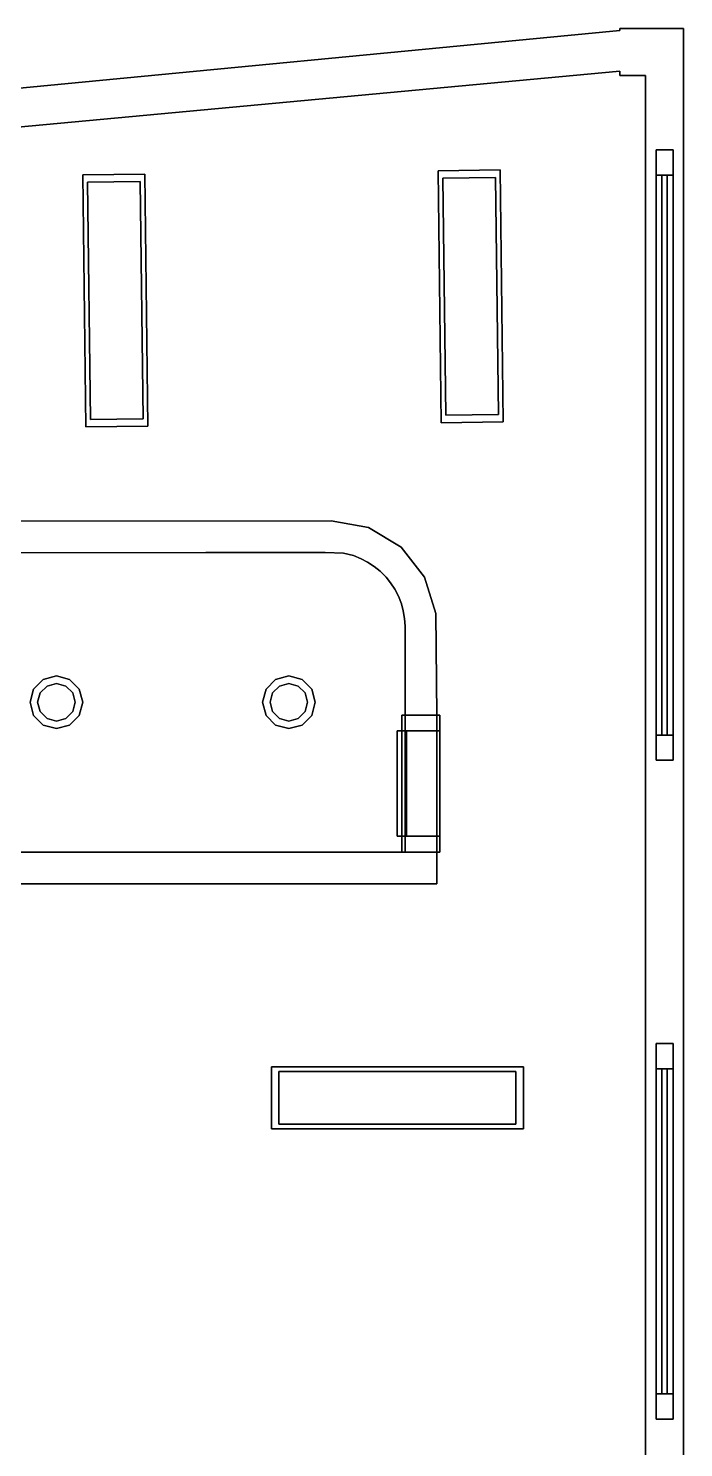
# Model space of a CAD drawing. Header units: metres. Extents: x -0.1 to 64.1, y -0.2 to 39.7.
# Drawn here: x 4.39 to 7.5, y 6.14 to 12.86 of the extents above; entities that cross this region are included whole.
import ezdxf

# ---------------------------------------------------------------- set-up
doc = ezdxf.new("R2010")
doc.units = ezdxf.units.M
doc.header["$LTSCALE"] = 0.2
for name, color, linetype, true_color in [('DLX_APERT', 7, 'Continuous', 0x969696), ('DLX_CONT', 7, 'Continuous', 0x969696), ('DLX_LUM', 7, 'Continuous', 0xffd400), ('DLX_ROOF', 7, 'Continuous', 0x7f7f7f)]:
    doc.layers.add(name, color=color, linetype=linetype, true_color=true_color)

msp = doc.modelspace()

# ---------------------------------------------------------------- linework, layer by layer
at = {"layer": 'DLX_APERT'}
for points in [[(7.4469, 12.2887, 0), (7.3669, 12.2887, 0)], [(7.3669, 12.2887, 0), (7.3669, 9.3941, 0)], [(7.4469, 12.2887, 0), (7.3669, 12.2887, 0)], [(7.3669, 12.2887, 0), (7.3669, 12.2887, 0)], [(7.3669, 12.2887, 0), (7.4469, 12.2887, 0)], [(7.3669, 9.3941, 0), (7.3669, 12.2887, 0)], [(7.3669, 12.2887, 0), (7.4469, 12.2887, 0)], [(7.3669, 9.3941, 0), (7.3669, 12.2887, 0)], [(7.3669, 12.2887, 0), (7.3669, 12.2887, 0)], [(7.3669, 12.2887, 0), (7.3669, 9.3941, 0)], [(7.4469, 9.3941, 0), (7.4469, 12.2887, 0)], [(7.4469, 12.2887, 0), (7.4469, 12.2887, 0)], [(7.4469, 12.2887, 0), (7.4469, 9.3941, 0)], [(7.4469, 9.3941, 0), (7.4469, 12.2887, 0)], [(7.4469, 12.2887, 0), (7.4469, 12.2887, 0)], [(7.4469, 12.2887, 0), (7.4469, 9.3941, 0)], [(7.3669, 9.5141, 0), (7.3669, 12.1687, 0)], [(7.3669, 12.1687, 0), (7.3669, 12.1687, 0)], [(7.3669, 12.1687, 0), (7.3669, 9.5141, 0)], [(7.3669, 9.5141, 0), (7.3669, 12.1687, 0)], [(7.3669, 12.1687, 0), (7.3944, 12.1687, 0)], [(7.3944, 12.1687, 0), (7.3669, 12.1687, 0)], [(7.3669, 12.1687, 0), (7.3669, 12.1687, 0)], [(7.3669, 12.1687, 0), (7.3944, 12.1687, 0)], [(7.3944, 12.1687, 0), (7.3669, 12.1687, 0)], [(7.3669, 12.1687, 0), (7.3669, 9.5141, 0)], [(7.3944, 12.1687, 0), (7.3944, 9.5141, 0)], [(7.3944, 9.5141, 0), (7.3944, 12.1687, 0)], [(7.3944, 12.1687, 0), (7.4194, 12.1687, 0)], [(7.3944, 12.1687, 0), (7.3944, 12.1687, 0)], [(7.3944, 12.1687, 0), (7.3944, 12.1687, 0)], [(7.3944, 12.1687, 0), (7.4194, 12.1687, 0)], [(7.4194, 12.1687, 0), (7.3944, 12.1687, 0)], [(7.3944, 9.5141, 0), (7.3944, 12.1687, 0)], [(7.3944, 12.1687, 0), (7.3944, 9.5141, 0)], [(7.4194, 12.1687, 0), (7.3944, 12.1687, 0)], [(7.4194, 12.1687, 0), (7.3944, 12.1687, 0)], [(7.3944, 12.1687, 0), (7.3944, 9.5141, 0)], [(7.3944, 9.5141, 0), (7.3944, 12.1687, 0)], [(7.3944, 12.1687, 0), (7.3944, 12.1687, 0)], [(7.3944, 12.1687, 0), (7.3944, 9.5141, 0)], [(7.3944, 9.5141, 0), (7.3944, 12.1687, 0)], [(7.3944, 12.1687, 0), (7.4194, 12.1687, 0)], [(7.4194, 12.1687, 0), (7.3944, 12.1687, 0)], [(7.3944, 12.1687, 0), (7.3944, 12.1687, 0)], [(7.3944, 12.1687, 0), (7.4194, 12.1687, 0)], [(7.4194, 9.5141, 0), (7.4194, 12.1687, 0)], [(7.4194, 12.1687, 0), (7.4469, 12.1687, 0)], [(7.4194, 12.1687, 0), (7.4194, 12.1687, 0)], [(7.4194, 12.1687, 0), (7.4469, 12.1687, 0)], [(7.4469, 12.1687, 0), (7.4194, 12.1687, 0)], [(7.4194, 12.1687, 0), (7.4194, 9.5141, 0)], [(7.4469, 12.1687, 0), (7.4194, 12.1687, 0)], [(7.4194, 12.1687, 0), (7.4194, 9.5141, 0)], [(7.4194, 12.1687, 0), (7.4194, 12.1687, 0)], [(7.4194, 9.5141, 0), (7.4194, 12.1687, 0)], [(7.4194, 9.5141, 0), (7.4194, 12.1687, 0)], [(7.4194, 12.1687, 0), (7.4194, 12.1687, 0)], [(7.4194, 12.1687, 0), (7.4194, 9.5141, 0)], [(7.4194, 9.5141, 0), (7.4194, 12.1687, 0)], [(7.4194, 12.1687, 0), (7.4194, 9.5141, 0)], [(7.4194, 12.1687, 0), (7.4194, 12.1687, 0)], [(7.4469, 9.5141, 0), (7.4469, 12.1687, 0)], [(7.4469, 12.1687, 0), (7.4469, 12.1687, 0)], [(7.4469, 12.1687, 0), (7.4469, 9.5141, 0)], [(7.4469, 12.1687, 0), (7.4469, 9.5141, 0)], [(7.4469, 12.1687, 0), (7.4469, 12.1687, 0)], [(7.4469, 9.5141, 0), (7.4469, 12.1687, 0)], [(6.1607, 9.6087, 0), (6.1607, 8.9587, 0)], [(6.3407, 9.6087, 0), (6.1607, 9.6087, 0)], [(6.1607, 9.6087, 0), (6.1607, 9.6087, 0)], [(6.1607, 9.6087, 0), (6.3407, 9.6087, 0)], [(6.3407, 9.6087, 0), (6.1607, 9.6087, 0)], [(6.1607, 9.5337, 0), (6.1607, 9.6087, 0)], [(6.1607, 9.6087, 0), (6.3407, 9.6087, 0)], [(6.1607, 8.9587, 0), (6.1607, 9.6087, 0)], [(6.1607, 9.6087, 0), (6.1607, 9.6087, 0)], [(6.1607, 9.6087, 0), (6.1607, 9.5337, 0)], [(6.3407, 8.9587, 0), (6.3407, 9.6087, 0)], [(6.3407, 9.6087, 0), (6.3407, 9.6087, 0)], [(6.3407, 9.6087, 0), (6.3407, 9.5337, 0)], [(6.3407, 9.5337, 0), (6.3407, 9.6087, 0)], [(6.3407, 9.6087, 0), (6.3407, 9.6087, 0)], [(6.3407, 9.6087, 0), (6.3407, 8.9587, 0)], [(6.1607, 9.5337, 0), (6.1382, 9.5337, 0)], [(6.1382, 9.5337, 0), (6.1382, 9.0337, 0)], [(6.1607, 9.5337, 0), (6.1382, 9.5337, 0)], [(6.1382, 9.5337, 0), (6.1382, 9.5337, 0)], [(6.1382, 9.5337, 0), (6.1607, 9.5337, 0)], [(6.1382, 9.5337, 0), (6.1382, 9.0337, 0)], [(6.1382, 9.0337, 0), (6.1382, 9.5337, 0)], [(6.1382, 9.5337, 0), (6.1382, 9.5337, 0)], [(6.1382, 9.0337, 0), (6.1382, 9.5337, 0)], [(6.1382, 9.5337, 0), (6.1607, 9.5337, 0)], [(6.1832, 9.5337, 0), (6.1607, 9.5337, 0)], [(6.1607, 9.5337, 0), (6.1607, 9.5337, 0)], [(6.1607, 9.5337, 0), (6.1607, 9.0337, 0)], [(6.1607, 9.0337, 0), (6.1607, 9.5337, 0)], [(6.1607, 9.5337, 0), (6.1832, 9.5337, 0)], [(6.1832, 9.5337, 0), (6.1607, 9.5337, 0)], [(6.1607, 9.5337, 0), (6.1607, 9.5337, 0)], [(6.1607, 9.5337, 0), (6.1832, 9.5337, 0)], [(6.1607, 9.0337, 0), (6.1607, 9.5337, 0)], [(6.1607, 9.5337, 0), (6.1607, 9.5337, 0)], [(6.1607, 9.5337, 0), (6.1832, 9.5337, 0)], [(6.1607, 9.5337, 0), (6.1607, 9.5337, 0)], [(6.1607, 9.5337, 0), (6.1832, 9.5337, 0)], [(6.1832, 9.5337, 0), (6.1607, 9.5337, 0)], [(6.1607, 9.5337, 0), (6.1607, 9.0337, 0)], [(6.1832, 9.5337, 0), (6.1607, 9.5337, 0)], [(6.3407, 9.5337, 0), (6.1832, 9.5337, 0)], [(6.1832, 9.0337, 0), (6.1832, 9.5337, 0)], [(6.1832, 9.5337, 0), (6.3407, 9.5337, 0)], [(6.1832, 9.5337, 0), (6.1832, 9.5337, 0)], [(6.1832, 9.5337, 0), (6.3407, 9.5337, 0)], [(6.3407, 9.5337, 0), (6.1832, 9.5337, 0)], [(6.1832, 9.5337, 0), (6.1832, 9.0337, 0)], [(6.1832, 9.5337, 0), (6.1832, 9.5337, 0)], [(6.1832, 9.5337, 0), (6.1832, 9.0337, 0)], [(6.1832, 9.5337, 0), (6.1832, 9.0337, 0)], [(6.1832, 9.0337, 0), (6.1832, 9.5337, 0)], [(6.1832, 9.5337, 0), (6.1832, 9.5337, 0)], [(6.1832, 9.5337, 0), (6.1832, 9.5337, 0)], [(6.1832, 9.0337, 0), (6.1832, 9.5337, 0)], [(6.3407, 9.5337, 0), (6.3407, 9.5337, 0)], [(6.3407, 9.0337, 0), (6.3407, 9.5337, 0)], [(6.3407, 9.5337, 0), (6.3407, 9.0337, 0)], [(6.3407, 9.5337, 0), (6.3407, 9.5337, 0)], [(7.3669, 9.5141, 0), (7.3669, 9.5141, 0)], [(7.3944, 9.5141, 0), (7.3669, 9.5141, 0)], [(7.3669, 9.5141, 0), (7.3944, 9.5141, 0)], [(7.3944, 9.5141, 0), (7.3669, 9.5141, 0)], [(7.3669, 9.5141, 0), (7.3669, 9.5141, 0)], [(7.3669, 9.5141, 0), (7.3944, 9.5141, 0)], [(7.4194, 9.5141, 0), (7.3944, 9.5141, 0)], [(7.3944, 9.5141, 0), (7.4194, 9.5141, 0)], [(7.3944, 9.5141, 0), (7.3944, 9.5141, 0)], [(7.3944, 9.5141, 0), (7.3944, 9.5141, 0)], [(7.3944, 9.5141, 0), (7.4194, 9.5141, 0)], [(7.4194, 9.5141, 0), (7.3944, 9.5141, 0)], [(7.3944, 9.5141, 0), (7.4194, 9.5141, 0)], [(7.3944, 9.5141, 0), (7.3944, 9.5141, 0)], [(7.4194, 9.5141, 0), (7.3944, 9.5141, 0)], [(7.4194, 9.5141, 0), (7.3944, 9.5141, 0)], [(7.3944, 9.5141, 0), (7.3944, 9.5141, 0)], [(7.3944, 9.5141, 0), (7.4194, 9.5141, 0)], [(7.4469, 9.5141, 0), (7.4194, 9.5141, 0)], [(7.4194, 9.5141, 0), (7.4194, 9.5141, 0)], [(7.4194, 9.5141, 0), (7.4469, 9.5141, 0)], [(7.4469, 9.5141, 0), (7.4194, 9.5141, 0)], [(7.4194, 9.5141, 0), (7.4469, 9.5141, 0)], [(7.4194, 9.5141, 0), (7.4194, 9.5141, 0)], [(7.4194, 9.5141, 0), (7.4194, 9.5141, 0)], [(7.4194, 9.5141, 0), (7.4194, 9.5141, 0)], [(7.4469, 9.5141, 0), (7.4469, 9.5141, 0)], [(7.4469, 9.5141, 0), (7.4469, 9.5141, 0)], [(7.3669, 9.3941, 0), (7.4469, 9.3941, 0)], [(7.4469, 9.3941, 0), (7.3669, 9.3941, 0)], [(7.4469, 9.3941, 0), (7.3669, 9.3941, 0)], [(7.3669, 9.3941, 0), (7.3669, 9.3941, 0)], [(7.3669, 9.3941, 0), (7.4469, 9.3941, 0)], [(7.3669, 9.3941, 0), (7.3669, 9.3941, 0)], [(7.4469, 9.3941, 0), (7.4469, 9.3941, 0)], [(7.4469, 9.3941, 0), (7.4469, 9.3941, 0)], [(6.1382, 9.0337, 0), (6.1607, 9.0337, 0)], [(6.1382, 9.0337, 0), (6.1382, 9.0337, 0)], [(6.1607, 9.0337, 0), (6.1382, 9.0337, 0)], [(6.1382, 9.0337, 0), (6.1382, 9.0337, 0)], [(6.1382, 9.0337, 0), (6.1607, 9.0337, 0)], [(6.1607, 9.0337, 0), (6.1382, 9.0337, 0)], [(6.1607, 9.0337, 0), (6.1832, 9.0337, 0)], [(6.1607, 8.9587, 0), (6.1607, 9.0337, 0)], [(6.1607, 9.0337, 0), (6.1607, 9.0337, 0)], [(6.1607, 9.0337, 0), (6.1607, 8.9587, 0)], [(6.1832, 9.0337, 0), (6.1607, 9.0337, 0)], [(6.1832, 9.0337, 0), (6.1607, 9.0337, 0)], [(6.1607, 9.0337, 0), (6.1607, 9.0337, 0)], [(6.1607, 9.0337, 0), (6.1832, 9.0337, 0)], [(6.1607, 9.0337, 0), (6.1607, 9.0337, 0)], [(6.1832, 9.0337, 0), (6.1607, 9.0337, 0)], [(6.1607, 9.0337, 0), (6.1832, 9.0337, 0)], [(6.1607, 9.0337, 0), (6.1607, 9.0337, 0)], [(6.1607, 9.0337, 0), (6.1832, 9.0337, 0)], [(6.1832, 9.0337, 0), (6.1607, 9.0337, 0)], [(6.1832, 9.0337, 0), (6.3407, 9.0337, 0)], [(6.3407, 9.0337, 0), (6.1832, 9.0337, 0)], [(6.1832, 9.0337, 0), (6.1832, 9.0337, 0)], [(6.1832, 9.0337, 0), (6.3407, 9.0337, 0)], [(6.3407, 9.0337, 0), (6.1832, 9.0337, 0)], [(6.1832, 9.0337, 0), (6.1832, 9.0337, 0)], [(6.1832, 9.0337, 0), (6.1832, 9.0337, 0)], [(6.1832, 9.0337, 0), (6.1832, 9.0337, 0)], [(6.3407, 9.0337, 0), (6.3407, 8.9587, 0)], [(6.3407, 8.9587, 0), (6.3407, 9.0337, 0)], [(6.3407, 9.0337, 0), (6.3407, 9.0337, 0)], [(6.3407, 9.0337, 0), (6.3407, 9.0337, 0)], [(6.1607, 8.9587, 0), (6.3407, 8.9587, 0)], [(6.1607, 8.9587, 0), (6.1607, 8.9587, 0)], [(6.1607, 8.9587, 0), (6.3407, 8.9587, 0)], [(6.3407, 8.9587, 0), (6.1607, 8.9587, 0)], [(6.3407, 8.9587, 0), (6.1607, 8.9587, 0)], [(6.1607, 8.9587, 0), (6.1607, 8.9587, 0)], [(6.3407, 8.9587, 0), (6.3407, 8.9587, 0)], [(6.3407, 8.9587, 0), (6.3407, 8.9587, 0)], [(7.4467, 8.0511, 0), (7.3667, 8.0511, 0)], [(7.3667, 8.0511, 0), (7.3667, 6.2711, 0)], [(7.4467, 8.0511, 0), (7.3667, 8.0511, 0)], [(7.3667, 8.0511, 0), (7.3667, 8.0511, 0)], [(7.3667, 8.0511, 0), (7.4467, 8.0511, 0)], [(7.3667, 6.2711, 0), (7.3667, 8.0511, 0)], [(7.3667, 8.0511, 0), (7.4467, 8.0511, 0)], [(7.3667, 6.2711, 0), (7.3667, 8.0511, 0)], [(7.3667, 8.0511, 0), (7.3667, 8.0511, 0)], [(7.3667, 8.0511, 0), (7.3667, 6.2711, 0)], [(7.4467, 6.2711, 0), (7.4467, 8.0511, 0)], [(7.4467, 8.0511, 0), (7.4467, 8.0511, 0)], [(7.4467, 8.0511, 0), (7.4467, 6.2711, 0)], [(7.4467, 6.2711, 0), (7.4467, 8.0511, 0)], [(7.4467, 8.0511, 0), (7.4467, 8.0511, 0)], [(7.4467, 8.0511, 0), (7.4467, 6.2711, 0)], [(7.3667, 6.3911, 0), (7.3667, 7.9311, 0)], [(7.3667, 7.9311, 0), (7.3667, 7.9311, 0)], [(7.3667, 7.9311, 0), (7.3667, 6.3911, 0)], [(7.3667, 6.3911, 0), (7.3667, 7.9311, 0)], [(7.3667, 7.9311, 0), (7.3942, 7.9311, 0)], [(7.3942, 7.9311, 0), (7.3667, 7.9311, 0)], [(7.3667, 7.9311, 0), (7.3667, 7.9311, 0)], [(7.3667, 7.9311, 0), (7.3942, 7.9311, 0)], [(7.3942, 7.9311, 0), (7.3667, 7.9311, 0)], [(7.3667, 7.9311, 0), (7.3667, 6.3911, 0)], [(7.3942, 7.9311, 0), (7.3942, 6.3911, 0)], [(7.3942, 6.3911, 0), (7.3942, 7.9311, 0)], [(7.3942, 7.9311, 0), (7.4192, 7.9311, 0)], [(7.3942, 7.9311, 0), (7.3942, 7.9311, 0)], [(7.3942, 7.9311, 0), (7.3942, 7.9311, 0)], [(7.3942, 7.9311, 0), (7.4192, 7.9311, 0)], [(7.4192, 7.9311, 0), (7.3942, 7.9311, 0)], [(7.3942, 6.3911, 0), (7.3942, 7.9311, 0)], [(7.3942, 7.9311, 0), (7.3942, 6.3911, 0)], [(7.4192, 7.9311, 0), (7.3942, 7.9311, 0)], [(7.4192, 7.9311, 0), (7.3942, 7.9311, 0)], [(7.3942, 7.9311, 0), (7.3942, 6.3911, 0)], [(7.3942, 6.3911, 0), (7.3942, 7.9311, 0)], [(7.3942, 7.9311, 0), (7.3942, 7.9311, 0)], [(7.3942, 7.9311, 0), (7.3942, 6.3911, 0)], [(7.4192, 7.9311, 0), (7.3942, 7.9311, 0)], [(7.3942, 7.9311, 0), (7.3942, 7.9311, 0)], [(7.3942, 7.9311, 0), (7.4192, 7.9311, 0)], [(7.3942, 6.3911, 0), (7.3942, 7.9311, 0)], [(7.3942, 7.9311, 0), (7.4192, 7.9311, 0)], [(7.4192, 6.3911, 0), (7.4192, 7.9311, 0)], [(7.4192, 7.9311, 0), (7.4467, 7.9311, 0)], [(7.4192, 7.9311, 0), (7.4192, 7.9311, 0)], [(7.4192, 7.9311, 0), (7.4467, 7.9311, 0)], [(7.4467, 7.9311, 0), (7.4192, 7.9311, 0)], [(7.4192, 7.9311, 0), (7.4192, 6.3911, 0)], [(7.4467, 7.9311, 0), (7.4192, 7.9311, 0)], [(7.4192, 7.9311, 0), (7.4192, 6.3911, 0)], [(7.4192, 7.9311, 0), (7.4192, 7.9311, 0)], [(7.4192, 6.3911, 0), (7.4192, 7.9311, 0)], [(7.4192, 6.3911, 0), (7.4192, 7.9311, 0)], [(7.4192, 7.9311, 0), (7.4192, 7.9311, 0)], [(7.4192, 7.9311, 0), (7.4192, 6.3911, 0)], [(7.4192, 6.3911, 0), (7.4192, 7.9311, 0)], [(7.4192, 7.9311, 0), (7.4192, 7.9311, 0)], [(7.4192, 7.9311, 0), (7.4192, 6.3911, 0)], [(7.4467, 6.3911, 0), (7.4467, 7.9311, 0)], [(7.4467, 7.9311, 0), (7.4467, 7.9311, 0)], [(7.4467, 7.9311, 0), (7.4467, 6.3911, 0)], [(7.4467, 7.9311, 0), (7.4467, 6.3911, 0)], [(7.4467, 7.9311, 0), (7.4467, 7.9311, 0)], [(7.4467, 6.3911, 0), (7.4467, 7.9311, 0)], [(7.3667, 6.3911, 0), (7.3667, 6.3911, 0)], [(7.3942, 6.3911, 0), (7.3667, 6.3911, 0)], [(7.3667, 6.3911, 0), (7.3942, 6.3911, 0)], [(7.3942, 6.3911, 0), (7.3667, 6.3911, 0)], [(7.3667, 6.3911, 0), (7.3667, 6.3911, 0)], [(7.3667, 6.3911, 0), (7.3942, 6.3911, 0)], [(7.4192, 6.3911, 0), (7.3942, 6.3911, 0)], [(7.3942, 6.3911, 0), (7.4192, 6.3911, 0)], [(7.3942, 6.3911, 0), (7.3942, 6.3911, 0)], [(7.3942, 6.3911, 0), (7.3942, 6.3911, 0)], [(7.3942, 6.3911, 0), (7.4192, 6.3911, 0)], [(7.4192, 6.3911, 0), (7.3942, 6.3911, 0)], [(7.3942, 6.3911, 0), (7.4192, 6.3911, 0)], [(7.3942, 6.3911, 0), (7.3942, 6.3911, 0)], [(7.4192, 6.3911, 0), (7.3942, 6.3911, 0)], [(7.4192, 6.3911, 0), (7.3942, 6.3911, 0)], [(7.3942, 6.3911, 0), (7.3942, 6.3911, 0)], [(7.3942, 6.3911, 0), (7.4192, 6.3911, 0)], [(7.4467, 6.3911, 0), (7.4192, 6.3911, 0)], [(7.4192, 6.3911, 0), (7.4192, 6.3911, 0)], [(7.4192, 6.3911, 0), (7.4467, 6.3911, 0)], [(7.4467, 6.3911, 0), (7.4192, 6.3911, 0)], [(7.4192, 6.3911, 0), (7.4467, 6.3911, 0)], [(7.4192, 6.3911, 0), (7.4192, 6.3911, 0)], [(7.4192, 6.3911, 0), (7.4192, 6.3911, 0)], [(7.4192, 6.3911, 0), (7.4192, 6.3911, 0)], [(7.4467, 6.3911, 0), (7.4467, 6.3911, 0)], [(7.4467, 6.3911, 0), (7.4467, 6.3911, 0)], [(7.3667, 6.2711, 0), (7.4467, 6.2711, 0)], [(7.4467, 6.2711, 0), (7.3667, 6.2711, 0)], [(7.4467, 6.2711, 0), (7.3667, 6.2711, 0)], [(7.3667, 6.2711, 0), (7.3667, 6.2711, 0)], [(7.3667, 6.2711, 0), (7.4467, 6.2711, 0)], [(7.3667, 6.2711, 0), (7.3667, 6.2711, 0)], [(7.4467, 6.2711, 0), (7.4467, 6.2711, 0)], [(7.4467, 6.2711, 0), (7.4467, 6.2711, 0)]]:
    msp.add_polyline3d(points, dxfattribs=at)
at = {"layer": 'DLX_CONT'}
for points in [[(7.195, 12.8546, 0), (4.1648, 12.5642, 0)], [(7.4971, 12.8643, 0), (7.195, 12.8643, 0)], [(7.195, 12.8643, 0), (7.195, 12.8546, 0)], [(7.4971, 0.7405, 0), (7.4971, 12.8643, 0)], [(7.195, 12.6609, 0), (4.0475, 12.3696, 0)], [(7.195, 12.6403, 0), (7.195, 12.6609, 0)], [(7.317, 12.6403, 0), (7.195, 12.6403, 0)], [(7.3162, 5.8076, 0), (7.317, 12.6403, 0)], [(3.9709, 10.5285, 0), (5.8257, 10.5298, 0)], [(5.8257, 10.5298, 0), (6.003, 10.4973, 0)], [(6.003, 10.4973, 0), (6.1572, 10.404, 0)], [(5.2309, 10.3791, 0), (3.9709, 10.3783, 0)], [(5.6409, 10.3794, 0), (5.2309, 10.3791, 0)], [(5.7966, 10.3799, 0), (5.6409, 10.3794, 0)], [(5.8834, 10.3762, 0), (5.7966, 10.3799, 0)], [(5.9312, 10.3644, 0), (5.8834, 10.3762, 0)], [(5.9683, 10.3495, 0), (5.9312, 10.3644, 0)], [(6.1572, 10.404, 0), (6.2684, 10.2621, 0)], [(5.9981, 10.3339, 0), (5.9683, 10.3495, 0)], [(6.0296, 10.3137, 0), (5.9981, 10.3339, 0)], [(6.0583, 10.2914, 0), (6.0296, 10.3137, 0)], [(6.0861, 10.2627, 0), (6.0583, 10.2914, 0)], [(6.107, 10.2363, 0), (6.0861, 10.2627, 0)], [(6.1274, 10.2054, 0), (6.107, 10.2363, 0)], [(6.2684, 10.2621, 0), (6.322, 10.0901, 0)], [(6.1448, 10.1731, 0), (6.1274, 10.2054, 0)], [(6.1585, 10.1355, 0), (6.1448, 10.1731, 0)], [(6.1669, 10.1029, 0), (6.1585, 10.1355, 0)], [(6.173, 10.0658, 0), (6.1669, 10.1029, 0)], [(6.1757, 10.0298, 0), (6.173, 10.0658, 0)], [(6.1757, 8.9987, 0), (6.1757, 10.0298, 0)], [(6.322, 10.0901, 0), (6.3257, 9.6087, 0)], [(6.3257, 9.6087, 0), (6.3257, 8.8087, 0)], [(3.9709, 8.9587, 0), (6.1757, 8.9587, 0)], [(6.1757, 8.9587, 0), (6.1757, 8.9987, 0)], [(6.3257, 8.8087, 0), (3.9709, 8.8087, 0)]]:
    msp.add_polyline3d(points, dxfattribs=at)
at = {"layer": 'DLX_LUM'}
for points in [[(6.6274, 12.1932, 0), (6.3324, 12.1897, 0)], [(6.3324, 12.1897, 0), (6.6274, 12.1932, 0)], [(6.3324, 12.1897, 0), (6.6274, 12.1932, 0)], [(6.6274, 12.1932, 0), (6.3324, 12.1897, 0)], [(6.3324, 12.1897, 0), (6.3324, 12.1897, 0)], [(6.3324, 12.1897, 0), (6.3466, 10.9948, 0)], [(6.3466, 10.9948, 0), (6.3324, 12.1897, 0)], [(6.3324, 12.1897, 0), (6.3324, 12.1897, 0)], [(6.3466, 10.9948, 0), (6.3324, 12.1897, 0)], [(6.3324, 12.1897, 0), (6.3466, 10.9948, 0)], [(6.6416, 10.9983, 0), (6.6274, 12.1932, 0)], [(6.6274, 12.1932, 0), (6.6274, 12.1932, 0)], [(6.6274, 12.1932, 0), (6.6416, 10.9983, 0)], [(6.6274, 12.1932, 0), (6.6274, 12.1932, 0)], [(6.6274, 12.1932, 0), (6.6416, 10.9983, 0)], [(6.6416, 10.9983, 0), (6.6274, 12.1932, 0)], [(4.9418, 12.1731, 0), (4.6468, 12.1696, 0)], [(4.6468, 12.1696, 0), (4.9418, 12.1731, 0)], [(4.6468, 12.1696, 0), (4.9418, 12.1731, 0)], [(4.9418, 12.1731, 0), (4.6468, 12.1696, 0)], [(4.6468, 12.1696, 0), (4.6468, 12.1696, 0)], [(4.6468, 12.1696, 0), (4.661, 10.9746, 0)], [(4.661, 10.9746, 0), (4.6468, 12.1696, 0)], [(4.6468, 12.1696, 0), (4.6468, 12.1696, 0)], [(4.661, 10.9746, 0), (4.6468, 12.1696, 0)], [(4.6468, 12.1696, 0), (4.661, 10.9746, 0)], [(4.9197, 12.1378, 0), (4.6697, 12.1348, 0)], [(4.6697, 12.1348, 0), (4.9197, 12.1378, 0)], [(4.6697, 12.1348, 0), (4.6831, 11.0099, 0)], [(4.6831, 11.0099, 0), (4.6697, 12.1348, 0)], [(4.9331, 11.0129, 0), (4.9197, 12.1378, 0)], [(4.9197, 12.1378, 0), (4.9331, 11.0129, 0)], [(4.956, 10.9782, 0), (4.9418, 12.1731, 0)], [(4.9418, 12.1731, 0), (4.9418, 12.1731, 0)], [(4.9418, 12.1731, 0), (4.956, 10.9782, 0)], [(4.9418, 12.1731, 0), (4.9418, 12.1731, 0)], [(4.9418, 12.1731, 0), (4.956, 10.9782, 0)], [(4.956, 10.9782, 0), (4.9418, 12.1731, 0)], [(6.6053, 12.1579, 0), (6.3553, 12.1549, 0)], [(6.3553, 12.1549, 0), (6.6053, 12.1579, 0)], [(6.3553, 12.1549, 0), (6.3687, 11.03, 0)], [(6.3687, 11.03, 0), (6.3553, 12.1549, 0)], [(6.6187, 11.033, 0), (6.6053, 12.1579, 0)], [(6.6053, 12.1579, 0), (6.6187, 11.033, 0)], [(4.661, 10.9746, 0), (4.956, 10.9782, 0)], [(4.956, 10.9782, 0), (4.661, 10.9746, 0)], [(4.956, 10.9782, 0), (4.661, 10.9746, 0)], [(4.661, 10.9746, 0), (4.956, 10.9782, 0)], [(4.661, 10.9746, 0), (4.661, 10.9746, 0)], [(4.661, 10.9746, 0), (4.661, 10.9746, 0)], [(4.6831, 11.0099, 0), (4.9331, 11.0129, 0)], [(4.9331, 11.0129, 0), (4.6831, 11.0099, 0)], [(4.956, 10.9782, 0), (4.956, 10.9782, 0)], [(4.956, 10.9782, 0), (4.956, 10.9782, 0)], [(6.3466, 10.9948, 0), (6.6416, 10.9983, 0)], [(6.6416, 10.9983, 0), (6.3466, 10.9948, 0)], [(6.6416, 10.9983, 0), (6.3466, 10.9948, 0)], [(6.3466, 10.9948, 0), (6.6416, 10.9983, 0)], [(6.3466, 10.9948, 0), (6.3466, 10.9948, 0)], [(6.3466, 10.9948, 0), (6.3466, 10.9948, 0)], [(6.3687, 11.03, 0), (6.6187, 11.033, 0)], [(6.6187, 11.033, 0), (6.3687, 11.03, 0)], [(6.6416, 10.9983, 0), (6.6416, 10.9983, 0)], [(6.6416, 10.9983, 0), (6.6416, 10.9983, 0)], [(4.4596, 9.7776, 0), (4.4139, 9.7318, 0)], [(4.4139, 9.7318, 0), (4.4596, 9.7776, 0)], [(4.4139, 9.7318, 0), (4.4596, 9.7776, 0)], [(4.4596, 9.7776, 0), (4.4139, 9.7318, 0)], [(4.5221, 9.7943, 0), (4.4596, 9.7776, 0)], [(4.4596, 9.7776, 0), (4.5221, 9.7943, 0)], [(4.4596, 9.7776, 0), (4.5221, 9.7943, 0)], [(4.5221, 9.7943, 0), (4.4596, 9.7776, 0)], [(4.4596, 9.7776, 0), (4.4596, 9.7776, 0)], [(4.4596, 9.7776, 0), (4.4596, 9.7776, 0)], [(4.5221, 9.7583, 0), (4.4776, 9.7464, 0)], [(4.4776, 9.7464, 0), (4.5221, 9.7583, 0)], [(4.5846, 9.7776, 0), (4.5221, 9.7943, 0)], [(4.5221, 9.7943, 0), (4.5221, 9.7943, 0)], [(4.5221, 9.7943, 0), (4.5846, 9.7776, 0)], [(4.5221, 9.7943, 0), (4.5221, 9.7943, 0)], [(4.5221, 9.7943, 0), (4.5846, 9.7776, 0)], [(4.5846, 9.7776, 0), (4.5221, 9.7943, 0)], [(4.5666, 9.7464, 0), (4.5221, 9.7583, 0)], [(4.5221, 9.7583, 0), (4.5666, 9.7464, 0)], [(4.6304, 9.7318, 0), (4.5846, 9.7776, 0)], [(4.5846, 9.7776, 0), (4.5846, 9.7776, 0)], [(4.5846, 9.7776, 0), (4.6304, 9.7318, 0)], [(4.5846, 9.7776, 0), (4.5846, 9.7776, 0)], [(4.5846, 9.7776, 0), (4.6304, 9.7318, 0)], [(4.6304, 9.7318, 0), (4.5846, 9.7776, 0)], [(5.562, 9.7776, 0), (5.5162, 9.7318, 0)], [(5.5162, 9.7318, 0), (5.562, 9.7776, 0)], [(5.5162, 9.7318, 0), (5.562, 9.7776, 0)], [(5.562, 9.7776, 0), (5.5162, 9.7318, 0)], [(5.6245, 9.7943, 0), (5.562, 9.7776, 0)], [(5.562, 9.7776, 0), (5.6245, 9.7943, 0)], [(5.562, 9.7776, 0), (5.6245, 9.7943, 0)], [(5.6245, 9.7943, 0), (5.562, 9.7776, 0)], [(5.562, 9.7776, 0), (5.562, 9.7776, 0)], [(5.562, 9.7776, 0), (5.562, 9.7776, 0)], [(5.6245, 9.7583, 0), (5.58, 9.7464, 0)], [(5.58, 9.7464, 0), (5.6245, 9.7583, 0)], [(5.687, 9.7776, 0), (5.6245, 9.7943, 0)], [(5.6245, 9.7943, 0), (5.6245, 9.7943, 0)], [(5.6245, 9.7943, 0), (5.687, 9.7776, 0)], [(5.6245, 9.7943, 0), (5.6245, 9.7943, 0)], [(5.6245, 9.7943, 0), (5.687, 9.7776, 0)], [(5.687, 9.7776, 0), (5.6245, 9.7943, 0)], [(5.669, 9.7464, 0), (5.6245, 9.7583, 0)], [(5.6245, 9.7583, 0), (5.669, 9.7464, 0)], [(5.7328, 9.7318, 0), (5.687, 9.7776, 0)], [(5.687, 9.7776, 0), (5.687, 9.7776, 0)], [(5.687, 9.7776, 0), (5.7328, 9.7318, 0)], [(5.687, 9.7776, 0), (5.687, 9.7776, 0)], [(5.687, 9.7776, 0), (5.7328, 9.7318, 0)], [(5.7328, 9.7318, 0), (5.687, 9.7776, 0)], [(4.4139, 9.7318, 0), (4.3971, 9.6693, 0)], [(4.3971, 9.6693, 0), (4.4139, 9.7318, 0)], [(4.3971, 9.6693, 0), (4.4139, 9.7318, 0)], [(4.4139, 9.7318, 0), (4.3971, 9.6693, 0)], [(4.4139, 9.7318, 0), (4.4139, 9.7318, 0)], [(4.4139, 9.7318, 0), (4.4139, 9.7318, 0)], [(4.4451, 9.7138, 0), (4.4331, 9.6693, 0)], [(4.4331, 9.6693, 0), (4.4451, 9.7138, 0)], [(4.4776, 9.7464, 0), (4.4451, 9.7138, 0)], [(4.4451, 9.7138, 0), (4.4776, 9.7464, 0)], [(4.5992, 9.7138, 0), (4.5666, 9.7464, 0)], [(4.5666, 9.7464, 0), (4.5992, 9.7138, 0)], [(4.6111, 9.6693, 0), (4.5992, 9.7138, 0)], [(4.5992, 9.7138, 0), (4.6111, 9.6693, 0)], [(4.6471, 9.6693, 0), (4.6304, 9.7318, 0)], [(4.6304, 9.7318, 0), (4.6304, 9.7318, 0)], [(4.6304, 9.7318, 0), (4.6471, 9.6693, 0)], [(4.6304, 9.7318, 0), (4.6304, 9.7318, 0)], [(4.6304, 9.7318, 0), (4.6471, 9.6693, 0)], [(4.6471, 9.6693, 0), (4.6304, 9.7318, 0)], [(5.5162, 9.7318, 0), (5.4995, 9.6693, 0)], [(5.4995, 9.6693, 0), (5.5162, 9.7318, 0)], [(5.4995, 9.6693, 0), (5.5162, 9.7318, 0)], [(5.5162, 9.7318, 0), (5.4995, 9.6693, 0)], [(5.5162, 9.7318, 0), (5.5162, 9.7318, 0)], [(5.5162, 9.7318, 0), (5.5162, 9.7318, 0)], [(5.5474, 9.7138, 0), (5.5355, 9.6693, 0)], [(5.5355, 9.6693, 0), (5.5474, 9.7138, 0)], [(5.58, 9.7464, 0), (5.5474, 9.7138, 0)], [(5.5474, 9.7138, 0), (5.58, 9.7464, 0)], [(5.7016, 9.7138, 0), (5.669, 9.7464, 0)], [(5.669, 9.7464, 0), (5.7016, 9.7138, 0)], [(5.7135, 9.6693, 0), (5.7016, 9.7138, 0)], [(5.7016, 9.7138, 0), (5.7135, 9.6693, 0)], [(5.7495, 9.6693, 0), (5.7328, 9.7318, 0)], [(5.7328, 9.7318, 0), (5.7328, 9.7318, 0)], [(5.7328, 9.7318, 0), (5.7495, 9.6693, 0)], [(5.7328, 9.7318, 0), (5.7328, 9.7318, 0)], [(5.7328, 9.7318, 0), (5.7495, 9.6693, 0)], [(5.7495, 9.6693, 0), (5.7328, 9.7318, 0)], [(4.3971, 9.6693, 0), (4.3971, 9.6693, 0)], [(4.3971, 9.6693, 0), (4.4139, 9.6068, 0)], [(4.4139, 9.6068, 0), (4.3971, 9.6693, 0)], [(4.3971, 9.6693, 0), (4.3971, 9.6693, 0)], [(4.4139, 9.6068, 0), (4.3971, 9.6693, 0)], [(4.3971, 9.6693, 0), (4.4139, 9.6068, 0)], [(4.4331, 9.6693, 0), (4.4451, 9.6248, 0)], [(4.4451, 9.6248, 0), (4.4331, 9.6693, 0)], [(4.4451, 9.6248, 0), (4.4776, 9.5923, 0)], [(4.4776, 9.5923, 0), (4.4451, 9.6248, 0)], [(4.5666, 9.5923, 0), (4.5992, 9.6248, 0)], [(4.5992, 9.6248, 0), (4.5666, 9.5923, 0)], [(4.5992, 9.6248, 0), (4.6111, 9.6693, 0)], [(4.6111, 9.6693, 0), (4.5992, 9.6248, 0)], [(4.6304, 9.6068, 0), (4.6471, 9.6693, 0)], [(4.6471, 9.6693, 0), (4.6304, 9.6068, 0)], [(4.6471, 9.6693, 0), (4.6304, 9.6068, 0)], [(4.6304, 9.6068, 0), (4.6471, 9.6693, 0)], [(4.6471, 9.6693, 0), (4.6471, 9.6693, 0)], [(4.6471, 9.6693, 0), (4.6471, 9.6693, 0)], [(5.4995, 9.6693, 0), (5.4995, 9.6693, 0)], [(5.4995, 9.6693, 0), (5.5162, 9.6068, 0)], [(5.5162, 9.6068, 0), (5.4995, 9.6693, 0)], [(5.4995, 9.6693, 0), (5.4995, 9.6693, 0)], [(5.5162, 9.6068, 0), (5.4995, 9.6693, 0)], [(5.4995, 9.6693, 0), (5.5162, 9.6068, 0)], [(5.5355, 9.6693, 0), (5.5474, 9.6248, 0)], [(5.5474, 9.6248, 0), (5.5355, 9.6693, 0)], [(5.5474, 9.6248, 0), (5.58, 9.5923, 0)], [(5.58, 9.5923, 0), (5.5474, 9.6248, 0)], [(5.669, 9.5923, 0), (5.7016, 9.6248, 0)], [(5.7016, 9.6248, 0), (5.669, 9.5923, 0)], [(5.7016, 9.6248, 0), (5.7135, 9.6693, 0)], [(5.7135, 9.6693, 0), (5.7016, 9.6248, 0)], [(5.7328, 9.6068, 0), (5.7495, 9.6693, 0)], [(5.7495, 9.6693, 0), (5.7328, 9.6068, 0)], [(5.7495, 9.6693, 0), (5.7328, 9.6068, 0)], [(5.7328, 9.6068, 0), (5.7495, 9.6693, 0)], [(5.7495, 9.6693, 0), (5.7495, 9.6693, 0)], [(5.7495, 9.6693, 0), (5.7495, 9.6693, 0)], [(4.4139, 9.6068, 0), (4.4139, 9.6068, 0)], [(4.4139, 9.6068, 0), (4.4596, 9.5611, 0)], [(4.4596, 9.5611, 0), (4.4139, 9.6068, 0)], [(4.4139, 9.6068, 0), (4.4139, 9.6068, 0)], [(4.4596, 9.5611, 0), (4.4139, 9.6068, 0)], [(4.4139, 9.6068, 0), (4.4596, 9.5611, 0)], [(4.4596, 9.5611, 0), (4.4596, 9.5611, 0)], [(4.4596, 9.5611, 0), (4.5221, 9.5443, 0)], [(4.5221, 9.5443, 0), (4.4596, 9.5611, 0)], [(4.4596, 9.5611, 0), (4.4596, 9.5611, 0)], [(4.5221, 9.5443, 0), (4.4596, 9.5611, 0)], [(4.4596, 9.5611, 0), (4.5221, 9.5443, 0)], [(4.4776, 9.5923, 0), (4.5221, 9.5803, 0)], [(4.5221, 9.5803, 0), (4.4776, 9.5923, 0)], [(4.5221, 9.5803, 0), (4.5666, 9.5923, 0)], [(4.5666, 9.5923, 0), (4.5221, 9.5803, 0)], [(4.5221, 9.5443, 0), (4.5846, 9.5611, 0)], [(4.5846, 9.5611, 0), (4.5221, 9.5443, 0)], [(4.5846, 9.5611, 0), (4.5221, 9.5443, 0)], [(4.5221, 9.5443, 0), (4.5846, 9.5611, 0)], [(4.5846, 9.5611, 0), (4.6304, 9.6068, 0)], [(4.6304, 9.6068, 0), (4.5846, 9.5611, 0)], [(4.6304, 9.6068, 0), (4.5846, 9.5611, 0)], [(4.5846, 9.5611, 0), (4.6304, 9.6068, 0)], [(4.5846, 9.5611, 0), (4.5846, 9.5611, 0)], [(4.5846, 9.5611, 0), (4.5846, 9.5611, 0)], [(4.6304, 9.6068, 0), (4.6304, 9.6068, 0)], [(4.6304, 9.6068, 0), (4.6304, 9.6068, 0)], [(5.5162, 9.6068, 0), (5.5162, 9.6068, 0)], [(5.5162, 9.6068, 0), (5.562, 9.5611, 0)], [(5.562, 9.5611, 0), (5.5162, 9.6068, 0)], [(5.5162, 9.6068, 0), (5.5162, 9.6068, 0)], [(5.562, 9.5611, 0), (5.5162, 9.6068, 0)], [(5.5162, 9.6068, 0), (5.562, 9.5611, 0)], [(5.562, 9.5611, 0), (5.562, 9.5611, 0)], [(5.562, 9.5611, 0), (5.6245, 9.5443, 0)], [(5.6245, 9.5443, 0), (5.562, 9.5611, 0)], [(5.562, 9.5611, 0), (5.562, 9.5611, 0)], [(5.6245, 9.5443, 0), (5.562, 9.5611, 0)], [(5.562, 9.5611, 0), (5.6245, 9.5443, 0)], [(5.58, 9.5923, 0), (5.6245, 9.5803, 0)], [(5.6245, 9.5803, 0), (5.58, 9.5923, 0)], [(5.6245, 9.5803, 0), (5.669, 9.5923, 0)], [(5.669, 9.5923, 0), (5.6245, 9.5803, 0)], [(5.6245, 9.5443, 0), (5.687, 9.5611, 0)], [(5.687, 9.5611, 0), (5.6245, 9.5443, 0)], [(5.687, 9.5611, 0), (5.6245, 9.5443, 0)], [(5.6245, 9.5443, 0), (5.687, 9.5611, 0)], [(5.687, 9.5611, 0), (5.7328, 9.6068, 0)], [(5.7328, 9.6068, 0), (5.687, 9.5611, 0)], [(5.7328, 9.6068, 0), (5.687, 9.5611, 0)], [(5.687, 9.5611, 0), (5.7328, 9.6068, 0)], [(5.687, 9.5611, 0), (5.687, 9.5611, 0)], [(5.687, 9.5611, 0), (5.687, 9.5611, 0)], [(5.7328, 9.6068, 0), (5.7328, 9.6068, 0)], [(5.7328, 9.6068, 0), (5.7328, 9.6068, 0)], [(4.5221, 9.5443, 0), (4.5221, 9.5443, 0)], [(4.5221, 9.5443, 0), (4.5221, 9.5443, 0)], [(5.6245, 9.5443, 0), (5.6245, 9.5443, 0)], [(5.6245, 9.5443, 0), (5.6245, 9.5443, 0)], [(6.7368, 7.9412, 0), (5.5418, 7.9411, 0)], [(5.5418, 7.9411, 0), (6.7368, 7.9412, 0)], [(5.5418, 7.9411, 0), (6.7368, 7.9412, 0)], [(6.7368, 7.9412, 0), (5.5418, 7.9411, 0)], [(5.5418, 7.9411, 0), (5.5418, 7.9411, 0)], [(5.5418, 7.9411, 0), (5.5418, 7.6461, 0)], [(5.5418, 7.6461, 0), (5.5418, 7.9411, 0)], [(5.5418, 7.9411, 0), (5.5418, 7.9411, 0)], [(5.5418, 7.6461, 0), (5.5418, 7.9411, 0)], [(5.5418, 7.9411, 0), (5.5418, 7.6461, 0)], [(6.7368, 7.9412, 0), (6.7368, 7.9412, 0)], [(6.7368, 7.6462, 0), (6.7368, 7.9412, 0)], [(6.7368, 7.9412, 0), (6.7368, 7.9412, 0)], [(6.7368, 7.9412, 0), (6.7368, 7.6462, 0)], [(6.7368, 7.9412, 0), (6.7368, 7.6462, 0)], [(6.7368, 7.6462, 0), (6.7368, 7.9412, 0)], [(6.7018, 7.9187, 0), (5.5768, 7.9186, 0)], [(5.5768, 7.9186, 0), (6.7018, 7.9187, 0)], [(5.5768, 7.9186, 0), (5.5768, 7.6686, 0)], [(5.5768, 7.6686, 0), (5.5768, 7.9186, 0)], [(6.7018, 7.6687, 0), (6.7018, 7.9187, 0)], [(6.7018, 7.9187, 0), (6.7018, 7.6687, 0)], [(5.5418, 7.6461, 0), (6.7368, 7.6462, 0)], [(6.7368, 7.6462, 0), (5.5418, 7.6461, 0)], [(6.7368, 7.6462, 0), (5.5418, 7.6461, 0)], [(5.5418, 7.6461, 0), (6.7368, 7.6462, 0)], [(5.5418, 7.6461, 0), (5.5418, 7.6461, 0)], [(5.5418, 7.6461, 0), (5.5418, 7.6461, 0)], [(5.5768, 7.6686, 0), (6.7018, 7.6687, 0)], [(6.7018, 7.6687, 0), (5.5768, 7.6686, 0)], [(6.7368, 7.6462, 0), (6.7368, 7.6462, 0)], [(6.7368, 7.6462, 0), (6.7368, 7.6462, 0)]]:
    msp.add_polyline3d(points, dxfattribs=at)
at = {"layer": 'DLX_ROOF'}
for points in [[(7.195, 12.8546, 0), (4.1648, 12.5642, 0)], [(4.1648, 12.5642, 0), (7.195, 12.8546, 0)], [(4.1648, 12.5642, 0), (7.195, 12.8546, 0)], [(7.195, 12.8546, 0), (4.1648, 12.5642, 0)], [(7.4971, 12.8643, 0), (7.195, 12.8643, 0)], [(7.195, 12.8643, 0), (7.195, 12.8643, 0)], [(7.195, 12.8643, 0), (7.4971, 12.8643, 0)], [(7.195, 12.8643, 0), (7.195, 12.8546, 0)], [(7.195, 12.8546, 0), (7.195, 12.8643, 0)], [(7.195, 12.8643, 0), (7.195, 12.8643, 0)], [(7.195, 12.8546, 0), (7.195, 12.8643, 0)], [(7.195, 12.8643, 0), (7.4971, 12.8643, 0)], [(7.4971, 12.8643, 0), (7.195, 12.8643, 0)], [(7.195, 12.8643, 0), (7.195, 12.8546, 0)], [(7.195, 12.8546, 0), (7.195, 12.8546, 0)], [(7.195, 12.8546, 0), (7.195, 12.8546, 0)], [(7.4971, 0.7405, 0), (7.4971, 12.8643, 0)], [(7.4971, 12.8643, 0), (7.4971, 12.8643, 0)], [(7.4971, 12.8643, 0), (7.4971, 0.7405, 0)], [(7.4971, 12.8643, 0), (7.4971, 12.8643, 0)], [(7.4971, 12.8643, 0), (7.4971, 0.7405, 0)], [(7.4971, 0.7405, 0), (7.4971, 12.8643, 0)], [(7.195, 12.6609, 0), (4.0475, 12.3696, 0)], [(4.0475, 12.3696, 0), (7.195, 12.6609, 0)], [(7.195, 12.6403, 0), (7.195, 12.6609, 0)], [(7.195, 12.6609, 0), (7.195, 12.6403, 0)], [(7.317, 12.6403, 0), (7.195, 12.6403, 0)], [(7.195, 12.6403, 0), (7.317, 12.6403, 0)], [(7.3162, 5.8076, 0), (7.317, 12.6403, 0)], [(7.317, 12.6403, 0), (7.3162, 5.8076, 0)], [(3.9709, 10.5285, 0), (5.8257, 10.5298, 0)], [(5.8257, 10.5298, 0), (3.9709, 10.5285, 0)], [(5.8257, 10.5298, 0), (6.003, 10.4973, 0)], [(6.003, 10.4973, 0), (5.8257, 10.5298, 0)], [(6.003, 10.4973, 0), (6.1572, 10.404, 0)], [(6.1572, 10.404, 0), (6.003, 10.4973, 0)], [(5.6409, 10.3794, 0), (3.9709, 10.3783, 0)], [(3.9709, 10.3783, 0), (5.6409, 10.3794, 0)], [(5.7966, 10.3799, 0), (5.6409, 10.3794, 0)], [(5.6409, 10.3794, 0), (5.7966, 10.3799, 0)], [(5.8834, 10.3762, 0), (5.7966, 10.3799, 0)], [(5.7966, 10.3799, 0), (5.8834, 10.3762, 0)], [(5.9312, 10.3644, 0), (5.8834, 10.3762, 0)], [(5.8834, 10.3762, 0), (5.9312, 10.3644, 0)], [(5.9683, 10.3495, 0), (5.9312, 10.3644, 0)], [(5.9312, 10.3644, 0), (5.9683, 10.3495, 0)], [(6.1572, 10.404, 0), (6.2684, 10.2621, 0)], [(6.2684, 10.2621, 0), (6.1572, 10.404, 0)], [(5.9981, 10.3339, 0), (5.9683, 10.3495, 0)], [(5.9683, 10.3495, 0), (5.9981, 10.3339, 0)], [(6.0296, 10.3137, 0), (5.9981, 10.3339, 0)], [(5.9981, 10.3339, 0), (6.0296, 10.3137, 0)], [(6.0583, 10.2914, 0), (6.0296, 10.3137, 0)], [(6.0296, 10.3137, 0), (6.0583, 10.2914, 0)], [(6.0861, 10.2627, 0), (6.0583, 10.2914, 0)], [(6.0583, 10.2914, 0), (6.0861, 10.2627, 0)], [(6.107, 10.2363, 0), (6.0861, 10.2627, 0)], [(6.0861, 10.2627, 0), (6.107, 10.2363, 0)], [(6.1274, 10.2054, 0), (6.107, 10.2363, 0)], [(6.107, 10.2363, 0), (6.1274, 10.2054, 0)], [(6.2684, 10.2621, 0), (6.322, 10.0901, 0)], [(6.322, 10.0901, 0), (6.2684, 10.2621, 0)], [(6.1448, 10.1731, 0), (6.1274, 10.2054, 0)], [(6.1274, 10.2054, 0), (6.1448, 10.1731, 0)], [(6.1585, 10.1355, 0), (6.1448, 10.1731, 0)], [(6.1448, 10.1731, 0), (6.1585, 10.1355, 0)], [(6.1669, 10.1029, 0), (6.1585, 10.1355, 0)], [(6.1585, 10.1355, 0), (6.1669, 10.1029, 0)], [(6.173, 10.0658, 0), (6.1669, 10.1029, 0)], [(6.1669, 10.1029, 0), (6.173, 10.0658, 0)], [(6.1757, 10.0298, 0), (6.173, 10.0658, 0)], [(6.173, 10.0658, 0), (6.1757, 10.0298, 0)], [(6.1757, 8.9587, 0), (6.1757, 10.0298, 0)], [(6.1757, 10.0298, 0), (6.1757, 8.9587, 0)], [(6.322, 10.0901, 0), (6.3257, 9.6087, 0)], [(6.3257, 9.6087, 0), (6.322, 10.0901, 0)], [(6.3257, 9.6087, 0), (6.3257, 8.8087, 0)], [(6.3257, 8.8087, 0), (6.3257, 9.6087, 0)], [(3.9709, 8.9587, 0), (6.1757, 8.9587, 0)], [(6.1757, 8.9587, 0), (3.9709, 8.9587, 0)], [(6.3257, 8.8087, 0), (3.9709, 8.8087, 0)], [(3.9709, 8.8087, 0), (6.3257, 8.8087, 0)]]:
    msp.add_polyline3d(points, dxfattribs=at)

doc.saveas('drawing.dxf')
